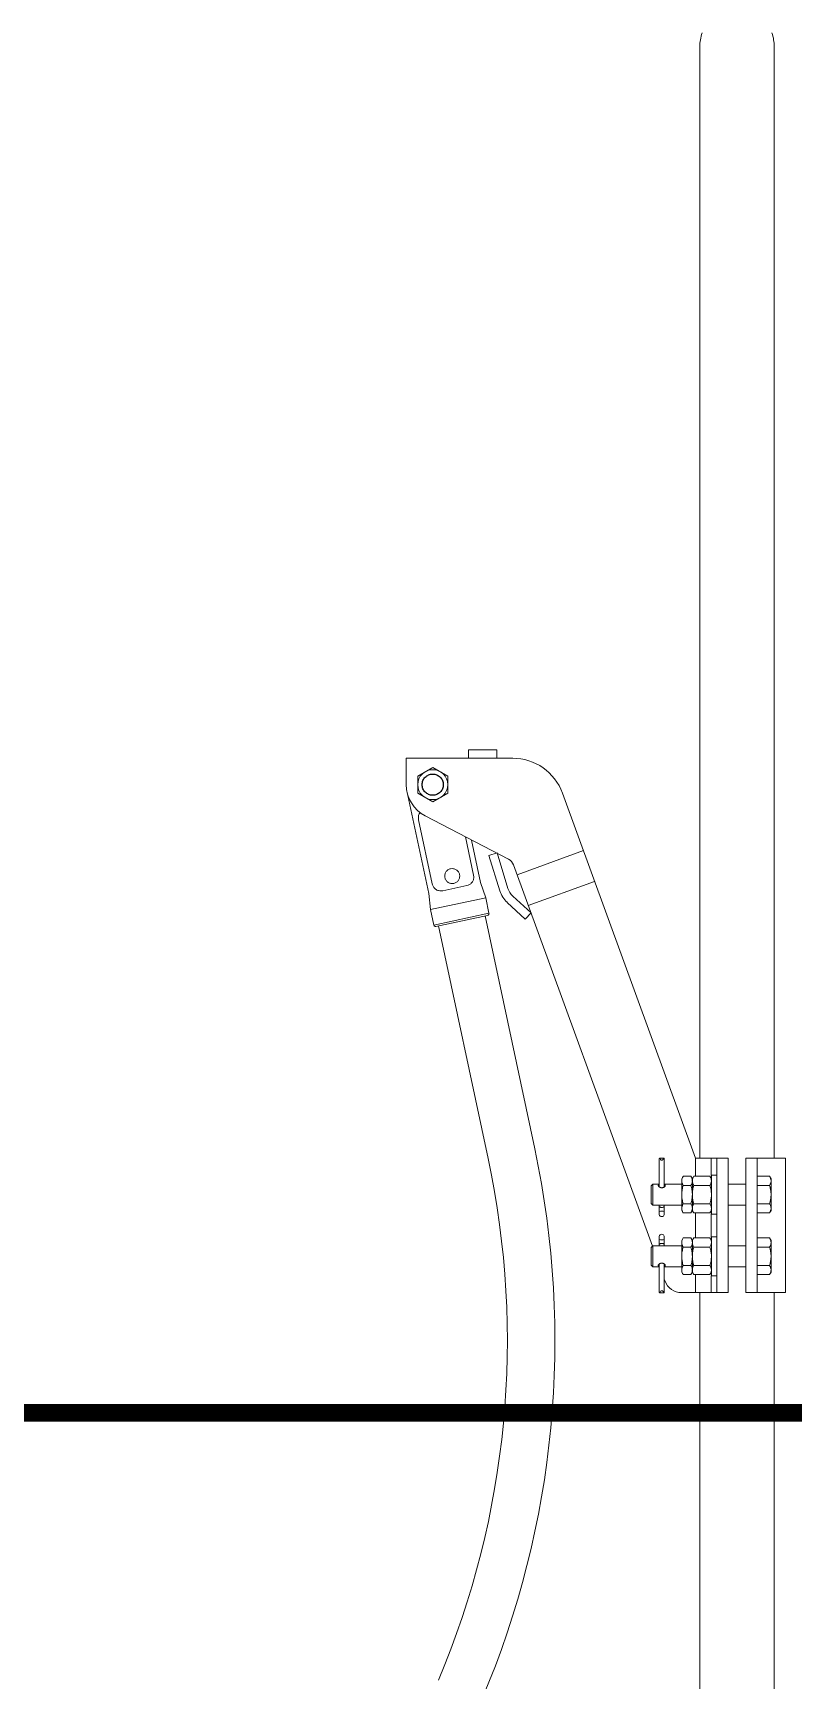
# Model space of a CAD drawing. Header units: millimetres. Extents: x -37020 to 35906, y -101 to 52234.
# Drawn here: x 3.057 to 3.488, y 326.979 to 327.913 of the extents above; entities that cross this region are included whole.
import ezdxf

# ---------------------------------------------------------------- set-up
doc = ezdxf.new("R2010")
doc.units = ezdxf.units.MM
doc.linetypes.add('HIDDEN', pattern=[9.525, 6.35, -3.175])
doc.linetypes.add('TRAZO_Y_PUNTO2', pattern=[12.7, 6.35, -3.175, 0, -3.175])
doc.layers.add('ME-RIELES', color=240, linetype='TRAZO_Y_PUNTO2')

# ---------------------------------------------------------------- blocks, each defined once
blk = doc.blocks.new('ménsula móvil IN G 2.8m')
at = {"color": 8, "linetype": 'Continuous', "lineweight": 15}
for p, q in [((1832.2, -522.55), (1756, -522.55)), ((1756, -535.38), (1756, -522.55)), ((1832.2, -535.38), (1832.2, -522.55)), ((1756, -528.9), (1125.6, -528.9)), ((1766.2, -531.5), (1767.6, -530.7)), ((1766.2, -538.65), (1766.2, -531.5)), ((1767.6, -530.7), (1768.8, -530.7)), ((1768.8, -530.7), (1776.6, -530.7)), ((1771.4, -538.65), (1771.4, -531.5)), ((1776.6, -530.7), (1784.39, -530.7)), ((1781.79, -538.65), (1781.79, -531.5)), ((1784.39, -530.7), (1785.6, -530.7)), ((1785.6, -530.7), (1786.99, -531.5)), ((1786.99, -538.65), (1786.99, -531.5)), ((1802.6, -530.7), (1801.2, -531.5)), ((1801.2, -538.65), (1801.2, -531.5)), ((1803.8, -530.7), (1802.6, -530.7)), ((1811.6, -530.7), (1803.8, -530.7)), ((1806.4, -538.65), (1806.4, -531.5)), ((1819.39, -530.7), (1811.6, -530.7)), ((1816.79, -538.65), (1816.79, -531.5)), ((1820.6, -530.7), (1819.39, -530.7)), ((1821.99, -531.5), (1820.6, -530.7)), ((1821.99, -538.65), (1821.99, -531.5)), ((2296.16, -528.9), (1832.2, -528.9)), ((1756, -538.65), (1756, -535.38)), ((1756, -538.65), (1756, -545)), ((1761, -538.65), (1756, -538.65)), ((1761, -538.65), (1827.2, -538.65)), ((1827.2, -538.65), (1832.2, -538.65)), ((1832.2, -538.65), (1832.2, -535.38)), ((1832.2, -538.65), (1832.2, -545)), ((1756, -545), (1761, -545)), ((1761, -545), (1827.2, -545)), ((1770.6, -555), (1770.6, -545)), ((1782.6, -545), (1782.6, -555)), ((1805.6, -545), (1805.6, -555)), ((1817.6, -555), (1817.6, -545)), ((1832.2, -545), (1827.2, -545)), ((1756, -555), (1756, -561.35)), ((1761, -555), (1756, -555)), ((1761, -555), (1827.2, -555)), ((1827.2, -555), (1832.2, -555)), ((1832.2, -555), (1832.2, -561.35)), ((1756, -561.35), (1761, -561.35)), ((1756, -564.62), (1756, -561.35)), ((1756, -573.61), (1756, -564.62)), ((1765.6, -564.62), (1756, -564.62)), ((1761, -561.35), (1827.2, -561.35)), ((1765.56, -564.52), (1765.56, -561.35)), ((1787.63, -564.52), (1765.56, -564.52)), ((1766.2, -565.33), (1767.6, -564.52)), ((1766.2, -574.52), (1766.2, -565.33)), ((1771.4, -574.52), (1771.4, -565.33)), ((1781.79, -574.52), (1781.79, -565.33)), ((1785.6, -564.52), (1786.99, -565.33)), ((1786.99, -574.52), (1786.99, -565.33)), ((1787.59, -564.62), (1800.6, -564.62)), ((1787.63, -561.35), (1787.63, -564.52)), ((1800.56, -561.35), (1822.63, -561.35)), ((1800.56, -561.35), (1800.56, -564.52)), ((1800.56, -564.52), (1822.63, -564.52)), ((1802.6, -564.52), (1801.2, -565.33)), ((1801.2, -574.52), (1801.2, -565.33)), ((1806.4, -574.52), (1806.4, -565.33)), ((1816.79, -574.52), (1816.79, -565.33)), ((1821.99, -565.33), (1820.6, -564.52)), ((1821.99, -574.52), (1821.99, -565.33)), ((1822.59, -564.62), (1832.2, -564.62)), ((1822.63, -564.52), (1822.63, -561.35)), ((1832.2, -561.35), (1827.2, -561.35)), ((1832.2, -564.62), (1832.2, -561.35)), ((1832.2, -573.61), (1832.2, -564.62)), ((1756, -571.1), (1125.6, -571.1)), ((1548.84, -649), (1755.97, -573.61)), ((1766.2, -573.61), (1755.97, -573.61)), ((1767.6, -575.32), (1766.2, -574.52)), ((1766.2, -576.13), (1767.6, -575.32)), ((1766.2, -576.13), (1766.2, -580.52)), ((1767.6, -575.32), (1768.8, -575.32)), ((1768.8, -575.32), (1776.6, -575.32)), ((1771.4, -576.13), (1771.4, -580.52)), ((1776.6, -575.32), (1784.39, -575.32)), ((1781.79, -576.13), (1781.79, -580.52)), ((1784.39, -575.32), (1785.6, -575.32)), ((1786.99, -574.52), (1785.6, -575.32)), ((1785.6, -575.32), (1786.99, -576.13)), ((1801.2, -573.61), (1786.99, -573.61)), ((1786.99, -576.13), (1786.99, -580.52)), ((1801.2, -574.52), (1802.6, -575.32)), ((1802.6, -575.32), (1801.2, -576.13)), ((1801.2, -576.13), (1801.2, -580.52)), ((1803.8, -575.32), (1802.6, -575.32)), ((1811.6, -575.32), (1803.8, -575.32)), ((1806.4, -576.13), (1806.4, -580.52)), ((1819.39, -575.32), (1811.6, -575.32)), ((1816.79, -576.13), (1816.79, -580.52)), ((1820.6, -575.32), (1819.39, -575.32)), ((1820.6, -575.32), (1821.99, -574.52)), ((1821.99, -576.13), (1820.6, -575.32)), ((1832.2, -573.61), (1821.99, -573.61)), ((1821.99, -576.13), (1821.99, -580.52)), ((2296.16, -571.1), (1832.2, -571.1)), ((1832.2, -581.43), (1832.2, -573.61)), ((1767.6, -581.32), (1766.2, -580.52)), ((1768.8, -581.32), (1767.6, -581.32)), ((1768.8, -581.32), (1776.6, -581.32)), ((1770.6, -591.22), (1770.6, -581.32)), ((1784.39, -581.32), (1776.6, -581.32)), ((1782.6, -581.32), (1782.6, -597.69)), ((1785.6, -581.32), (1784.39, -581.32)), ((1786.99, -580.52), (1785.6, -581.32)), ((1801.2, -580.52), (1802.6, -581.32)), ((1802.6, -581.32), (1803.8, -581.32)), ((1803.8, -581.32), (1811.6, -581.32)), ((1805.6, -581.32), (1805.6, -597.69)), ((1819.39, -581.32), (1811.6, -581.32)), ((1817.6, -591.22), (1817.6, -581.32)), ((1819.39, -581.32), (1820.6, -581.32)), ((1820.6, -581.32), (1821.99, -580.52)), ((1755.92, -593.82), (1755.92, -591.48)), ((1772.24, -591.23), (1756.23, -591.23)), ((1772.24, -594.07), (1756.23, -594.07)), ((1756.25, -591.22), (1772.24, -591.22)), ((1772.24, -594.08), (1756.25, -594.08)), ((1770.6, -597.69), (1770.6, -594.08)), ((1782.6, -597.69), (1770.6, -597.69)), ((1771.56, -598.65), (1770.6, -597.69)), ((1782.6, -597.69), (1781.63, -598.65)), ((1782.6, -591.22), (1783.31, -591.22)), ((1783.33, -591.23), (1782.6, -591.23)), ((1783.33, -594.07), (1782.6, -594.07)), ((1783.31, -594.08), (1782.6, -594.08)), ((1783.33, -591.23), (1783.31, -591.22)), ((1783.31, -591.22), (1786.14, -591.22)), ((1783.31, -594.08), (1783.33, -594.07)), ((1786.14, -594.08), (1783.31, -594.08)), ((1783.48, -591.32), (1783.33, -591.23)), ((1786.14, -591.23), (1783.33, -591.23)), ((1783.33, -594.07), (1783.48, -593.98)), ((1786.14, -594.07), (1783.33, -594.07)), ((1783.62, -591.47), (1783.48, -591.32)), ((1783.48, -593.98), (1783.62, -593.83)), ((1783.73, -591.67), (1783.62, -591.47)), ((1783.62, -593.83), (1783.73, -593.63)), ((1783.82, -591.92), (1783.73, -591.67)), ((1783.73, -593.63), (1783.82, -593.38)), ((1783.89, -592.2), (1783.82, -591.92)), ((1783.82, -593.38), (1783.89, -593.1)), ((1783.92, -592.5), (1783.89, -592.2)), ((1783.89, -593.1), (1783.92, -592.8)), ((1783.92, -592.8), (1783.92, -592.5)), ((1786.14, -591.23), (1786.14, -591.22)), ((1786.14, -591.22), (1787.89, -591.22)), ((1787.93, -591.23), (1786.14, -591.23)), ((1786.14, -594.08), (1786.14, -594.07)), ((1787.93, -594.07), (1786.14, -594.07)), ((1787.89, -594.08), (1786.14, -594.08)), ((1800.26, -591.23), (1802.06, -591.23)), ((1800.26, -594.07), (1802.06, -594.07)), ((1802.05, -591.22), (1800.3, -591.22)), ((1800.3, -594.08), (1802.05, -594.08)), ((1802.06, -591.23), (1802.05, -591.22)), ((1804.88, -591.22), (1802.05, -591.22)), ((1802.05, -594.08), (1802.06, -594.07)), ((1802.05, -594.08), (1804.88, -594.08)), ((1802.06, -591.23), (1804.86, -591.23)), ((1802.06, -594.07), (1804.86, -594.07)), ((1804.27, -592.5), (1804.31, -592.2)), ((1804.27, -592.8), (1804.27, -592.5)), ((1804.31, -593.1), (1804.27, -592.8)), ((1804.31, -592.2), (1804.37, -591.92)), ((1804.37, -593.38), (1804.31, -593.1)), ((1804.37, -591.92), (1804.46, -591.67)), ((1804.46, -593.63), (1804.37, -593.38)), ((1804.46, -591.67), (1804.58, -591.47)), ((1804.58, -593.83), (1804.46, -593.63)), ((1804.58, -591.47), (1804.71, -591.32)), ((1804.71, -593.98), (1804.58, -593.83)), ((1804.71, -591.32), (1804.86, -591.23)), ((1804.86, -594.07), (1804.71, -593.98)), ((1804.86, -591.23), (1804.88, -591.22)), ((1804.86, -591.23), (1805.6, -591.23)), ((1804.88, -594.08), (1804.86, -594.07)), ((1804.86, -594.07), (1805.6, -594.07)), ((1805.6, -591.22), (1804.88, -591.22)), ((1804.88, -594.08), (1805.6, -594.08)), ((1805.6, -597.69), (1817.6, -597.69)), ((1805.6, -597.69), (1806.56, -598.65)), ((1831.94, -591.22), (1815.95, -591.22)), ((1815.95, -591.23), (1831.96, -591.23)), ((1815.95, -594.07), (1831.96, -594.07)), ((1815.95, -594.08), (1831.94, -594.08)), ((1816.63, -598.65), (1817.6, -597.69)), ((1817.6, -597.69), (1817.6, -594.08)), ((1824.53, -591.22), (1825.62, -590.83)), ((1832.28, -593.82), (1832.28, -591.48)), ((1589.56, -676.75), (1805.91, -598)), ((1781.63, -598.65), (1771.56, -598.65)), ((1806.56, -598.65), (1816.63, -598.65)), ((1599.01, -630.74), (1612.69, -668.33)), ((1581.48, -637.12), (1595.16, -674.71)), ((1607.32, -677.11), (1616.86, -666.81)), ((1610.85, -680.3), (1620.35, -670.04)), ((1620.35, -670.04), (1616.86, -666.81)), ((1750.57, -664.69), (1618.54, -692.87)), ((1529.09, -677.2), (1529.1, -737.53)), ((1561.84, -726.74), (1586.29, -679.62)), ((1602.94, -679.87), (1582.83, -686.09)), ((1524.33, -686.18), (1524.33, -702.18)), ((1529.09, -686.18), (1524.33, -686.18)), ((1582.83, -686.09), (1584.24, -690.64)), ((1584.24, -690.64), (1604.28, -684.44)), ((1617.04, -690.63), (1608.23, -692.51)), ((1617.04, -690.63), (1623.72, -721.92)), ((1624.17, -719.27), (1756.2, -691.1)), ((1595.43, -699.33), (1573.72, -703.96)), ((1575.6, -700.49), (1599.64, -695.36)), ((1608.24, -692.51), (1599.64, -695.36)), ((1614.91, -723.8), (1608.23, -692.51)), ((1624.49, -720.74), (1618.23, -691.4)), ((1529.09, -702.18), (1524.33, -702.18)), ((1601.16, -702.47), (1601.31, -703.19)), ((1601.31, -703.19), (1604.24, -716.88)), ((1604.24, -716.88), (1604.39, -717.59)), ((1550.28, -736.57), (1605.91, -724.7)), ((1563.96, -730.59), (1600.44, -722.8)), ((1605.91, -724.7), (1614.92, -723.8)), ((1614.91, -723.8), (1623.72, -721.92)), ((1544.09, -737.53), (1529.1, -737.53))]:
    blk.add_line(p, q, dxfattribs=at)
at = {"color": 8, "linetype": 'Continuous', "lineweight": 15, "flags": 128}
for points in [[(1599.64, -695.36), (1599.64, -695.36)], [(1605.91, -724.7), (1605.91, -724.7)]]:
    blk.add_lwpolyline(points, dxfattribs=at)
at = {"color": 8, "linetype": 'Continuous', "lineweight": 15}
blk.add_lwpolyline([(1549, -714.03), (1539.19, -714.03), (1534.28, -722.53), (1539.19, -731.03), (1549, -731.03), (1553.91, -722.53)], close=True, dxfattribs=at)
blk.add_circle((1544.1, -722.53), 8.5, dxfattribs=at)
at = {"color": 8, "linetype": 'HIDDEN'}
blk.add_circle((1544.1, -722.53), 6, dxfattribs=at)
at = {"color": 8, "linetype": 'Continuous', "lineweight": 15}
for centre, radius, start, end in [((1125.6, -553.9), 25, 90, 108.30985), ((1125.6, -546.1), 25, 251.69015, 270), ((1822.2, -581.43), 10, 290.00013, 0), ((1790.95, -592.65), 5.02, 163.53574, 196.46426), ((1787.89, -591.45), 0.23, 79.03765, 90), ((1787.89, -593.85), 0.23, 270, 280.96235), ((1787.66, -592.65), 1.45, 280.96235, 79.03765), ((1800.54, -592.65), 1.45, 100.96235, 259.03765), ((1800.3, -591.45), 0.23, 90, 100.96235), ((1800.3, -593.85), 0.23, 259.03765, 270), ((1797.24, -592.65), 5.02, 343.53574, 16.46426), ((1559.1, -677.19), 30, 110, 180), ((1859.3, -1174.2), 520.98, 67.0463, 102.0463), ((1591.61, -682.38), 6, 110.00013, 152.58188), ((1599.98, -670.32), 10, 287.19108, 317.19108), ((1599.85, -670.11), 15, 287.19108, 316.94544), ((1599.85, -670.11), 15, 316.94544, 317.19108), ((1859.3, -1174.2), 493.98, 67.0463, 102.0463), ((1617.25, -691.61), 1, 12.0463, 102.0463), ((1544.09, -717.53), 20, 270, 332.58188), ((1623.51, -720.95), 1, 282.0463, 12.0463)]:
    blk.add_arc(centre, radius, start, end, dxfattribs=at)
at = {"color": 8, "linetype": 'Continuous', "lineweight": 15, "extrusion": (0, 0, -1)}
for centre, major_axis, ratio, start_param, end_param in [((1756.38, -592.65), (0, 1.45), 0.534873, -0.637368, -0.191329), ((1754.19, -592.65), (2.89, 0), 0.501149, -0.933429, 0.933429), ((1756.38, -592.65), (0, 1.45), 0.534873, 3.332922, 3.77896), ((1756.25, -591.45), (0, 0.23), 0.534873, -0.191329, 0), ((1756.25, -593.85), (0, 0.23), 0.534873, 3.141593, 3.332922)]:
    blk.add_ellipse(centre, major_axis=major_axis, ratio=ratio, start_param=start_param, end_param=end_param, dxfattribs=at)
at = {"color": 8, "linetype": 'Continuous', "lineweight": 15}
for centre, major_axis, ratio, start_param, end_param in [((1834, -592.65), (-2.89, 0), 0.501149, 5.349757, 7.216614), ((1831.94, -591.45), (0, 0.23), 0.534873, 6.091856, 6.283185), ((1831.94, -593.85), (0, 0.23), 0.534873, 3.141593, 3.332922), ((1831.82, -592.65), (0, 1.45), 0.534873, 5.645818, 6.091856), ((1831.82, -592.65), (0, 1.45), 0.534873, 3.332922, 3.77896)]:
    blk.add_ellipse(centre, major_axis=major_axis, ratio=ratio, start_param=start_param, end_param=end_param, dxfattribs=at)
for points, knots in [([(1768.8, -530.7), (1768.74, -530.7), (1768.48, -530.7), (1768.01, -530.77), (1767.4, -530.93), (1766.8, -531.18), (1766.4, -531.39), (1766.2, -531.5)], [0, 0, 0, 0, 0.070056, 0.300425, 0.53083, 0.765392, 1, 1, 1, 1]), ([(1771.4, -531.5), (1771.19, -531.39), (1770.77, -531.16), (1770.12, -530.91), (1769.47, -530.73), (1769.02, -530.71), (1768.8, -530.7)], [0, 0, 0, 0, 0.2477112, 0.4953655, 0.7477053, 1, 1, 1, 1]), ([(1776.6, -530.7), (1776.25, -530.71), (1775.54, -530.72), (1774.49, -530.83), (1773.44, -531), (1772.41, -531.22), (1771.73, -531.41), (1771.4, -531.5)], [0, 0, 0, 0, 0.199457, 0.398929, 0.601454, 0.804007, 1, 1, 1, 1]), ([(1781.79, -531.5), (1781.13, -531.33), (1780.14, -531.06), (1778.79, -530.84), (1777.72, -530.72), (1776.98, -530.71), (1776.6, -530.7)], [0, 0, 0, 0, 0.387945, 0.583937, 0.779906, 1, 1, 1, 1]), ([(1784.39, -530.7), (1784.33, -530.7), (1784.06, -530.7), (1783.6, -530.77), (1782.99, -530.93), (1782.39, -531.18), (1781.99, -531.39), (1781.79, -531.5)], [0, 0, 0, 0, 0.070056, 0.300425, 0.53083, 0.765392, 1, 1, 1, 1]), ([(1786.99, -531.5), (1786.78, -531.39), (1786.36, -531.16), (1785.71, -530.91), (1785.06, -530.73), (1784.61, -530.71), (1784.39, -530.7)], [0, 0, 0, 0, 0.247711, 0.495365, 0.747705, 1, 1, 1, 1]), ([(1801.2, -531.5), (1801.41, -531.39), (1801.83, -531.16), (1802.48, -530.91), (1803.14, -530.73), (1803.58, -530.71), (1803.8, -530.7)], [0, 0, 0, 0, 0.247711, 0.495365, 0.747705, 1, 1, 1, 1]), ([(1803.8, -530.7), (1803.86, -530.7), (1804.13, -530.7), (1804.59, -530.77), (1805.2, -530.93), (1805.8, -531.18), (1806.2, -531.39), (1806.4, -531.5)], [0, 0, 0, 0, 0.070056, 0.300425, 0.53083, 0.765392, 1, 1, 1, 1]), ([(1806.4, -531.5), (1807.06, -531.33), (1808.05, -531.06), (1809.41, -530.84), (1810.48, -530.72), (1811.21, -530.71), (1811.6, -530.7)], [0, 0, 0, 0, 0.387945, 0.583937, 0.779906, 1, 1, 1, 1]), ([(1811.6, -530.7), (1811.95, -530.71), (1812.65, -530.72), (1813.7, -530.83), (1814.75, -531), (1815.78, -531.22), (1816.46, -531.41), (1816.79, -531.5)], [0, 0, 0, 0, 0.199457, 0.398929, 0.601454, 0.804007, 1, 1, 1, 1]), ([(1816.79, -531.5), (1817, -531.39), (1817.42, -531.16), (1818.07, -530.91), (1818.72, -530.73), (1819.17, -530.71), (1819.39, -530.7)], [0, 0, 0, 0, 0.2477112, 0.4953655, 0.7477053, 1, 1, 1, 1]), ([(1819.39, -530.7), (1819.45, -530.7), (1819.72, -530.7), (1820.18, -530.77), (1820.79, -530.93), (1821.39, -531.18), (1821.79, -531.39), (1821.99, -531.5)], [0, 0, 0, 0, 0.070056, 0.300425, 0.53083, 0.765392, 1, 1, 1, 1]), ([(1766.2, -565.33), (1766.41, -565.21), (1766.83, -564.98), (1767.48, -564.73), (1768.14, -564.56), (1768.58, -564.54), (1768.8, -564.52)], [0, 0, 0, 0, 0.247269, 0.495363, 0.746874, 1, 1, 1, 1]), ([(1768.8, -564.52), (1768.86, -564.53), (1769.19, -564.53), (1769.66, -564.6), (1770.19, -564.76), (1770.73, -564.97), (1771.13, -565.18), (1771.4, -565.33)], [0, 0, 0, 0, 0.070059, 0.376588, 0.530821, 0.683101, 1, 1, 1, 1]), ([(1771.4, -565.33), (1771.82, -565.21), (1772.66, -564.98), (1773.95, -564.73), (1775.26, -564.56), (1776.15, -564.54), (1776.6, -564.52)], [0, 0, 0, 0, 0.247269, 0.495363, 0.746874, 1, 1, 1, 1]), ([(1776.6, -564.52), (1776.72, -564.53), (1777.25, -564.53), (1778.18, -564.59), (1779.39, -564.76), (1780.6, -565), (1781.39, -565.22), (1781.79, -565.33)], [0, 0, 0, 0, 0.070056, 0.299813, 0.530831, 0.765026, 1, 1, 1, 1]), ([(1781.79, -565.33), (1782.01, -565.21), (1782.54, -564.92), (1783.25, -564.67), (1783.9, -564.54), (1784.23, -564.53), (1784.39, -564.52)], [0, 0, 0, 0, 0.257198, 0.62627, 0.81314, 1, 1, 1, 1]), ([(1784.39, -564.52), (1784.63, -564.54), (1785.18, -564.57), (1786.05, -564.83), (1786.68, -565.16), (1786.99, -565.33)], [0, 0, 0, 0, 0.268407, 0.632373, 1, 1, 1, 1]), ([(1803.8, -564.52), (1803.57, -564.54), (1803.01, -564.57), (1802.14, -564.83), (1801.52, -565.16), (1801.2, -565.33)], [0, 0, 0, 0, 0.268407, 0.632373, 1, 1, 1, 1]), ([(1806.4, -565.33), (1806.18, -565.21), (1805.65, -564.92), (1804.95, -564.67), (1804.29, -564.54), (1803.97, -564.53), (1803.8, -564.52)], [0, 0, 0, 0, 0.257198, 0.62627, 0.81314, 1, 1, 1, 1]), ([(1811.6, -564.52), (1811.47, -564.53), (1810.95, -564.53), (1810.01, -564.59), (1808.8, -564.76), (1807.59, -565), (1806.8, -565.22), (1806.4, -565.33)], [0, 0, 0, 0, 0.070056, 0.299813, 0.530831, 0.765026, 1, 1, 1, 1]), ([(1816.79, -565.33), (1816.37, -565.21), (1815.53, -564.98), (1814.24, -564.73), (1812.93, -564.56), (1812.04, -564.54), (1811.6, -564.52)], [0, 0, 0, 0, 0.247269, 0.495363, 0.746874, 1, 1, 1, 1]), ([(1819.39, -564.52), (1819.33, -564.53), (1819, -564.53), (1818.53, -564.6), (1818, -564.76), (1817.46, -564.97), (1817.06, -565.18), (1816.79, -565.33)], [0, 0, 0, 0, 0.070059, 0.376588, 0.530821, 0.683101, 1, 1, 1, 1]), ([(1821.99, -565.33), (1821.78, -565.21), (1821.36, -564.98), (1820.71, -564.73), (1820.06, -564.56), (1819.61, -564.54), (1819.39, -564.52)], [0, 0, 0, 0, 0.247269, 0.495363, 0.746874, 1, 1, 1, 1]), ([(1766.2, -574.52), (1766.41, -574.64), (1766.83, -574.87), (1767.48, -575.12), (1768.14, -575.29), (1768.58, -575.31), (1768.8, -575.32)], [0, 0, 0, 0, 0.247269, 0.495363, 0.746874, 1, 1, 1, 1]), ([(1766.2, -576.13), (1766.42, -576.01), (1766.95, -575.72), (1767.66, -575.47), (1768.31, -575.34), (1768.64, -575.33), (1768.8, -575.32)], [0, 0, 0, 0, 0.257198, 0.62627, 0.81314, 1, 1, 1, 1]), ([(1768.8, -575.32), (1768.86, -575.32), (1769.13, -575.32), (1769.59, -575.26), (1770.2, -575.09), (1770.8, -574.85), (1771.2, -574.63), (1771.4, -574.52)], [0, 0, 0, 0, 0.070056, 0.299813, 0.530831, 0.765026, 1, 1, 1, 1]), ([(1768.8, -575.32), (1769.04, -575.34), (1769.59, -575.37), (1770.47, -575.63), (1771.09, -575.96), (1771.4, -576.13)], [0, 0, 0, 0, 0.268407, 0.632373, 1, 1, 1, 1]), ([(1771.4, -574.52), (1771.82, -574.64), (1772.66, -574.87), (1773.95, -575.12), (1775.26, -575.29), (1776.15, -575.31), (1776.6, -575.32)], [0, 0, 0, 0, 0.247269, 0.495363, 0.746874, 1, 1, 1, 1]), ([(1776.6, -575.32), (1776.47, -575.33), (1775.95, -575.33), (1775.01, -575.39), (1773.8, -575.56), (1772.59, -575.8), (1771.8, -576.02), (1771.4, -576.13)], [0, 0, 0, 0, 0.0700556, 0.2998126, 0.5308313, 0.7650256, 1, 1, 1, 1]), ([(1776.6, -575.32), (1776.72, -575.32), (1777.25, -575.32), (1778.18, -575.26), (1779.39, -575.09), (1780.6, -574.85), (1781.39, -574.63), (1781.79, -574.52)], [0, 0, 0, 0, 0.070056, 0.299813, 0.530831, 0.765026, 1, 1, 1, 1]), ([(1781.79, -576.13), (1781.37, -576.01), (1780.53, -575.78), (1779.24, -575.53), (1777.93, -575.36), (1777.04, -575.34), (1776.6, -575.32)], [0, 0, 0, 0, 0.247711, 0.495365, 0.747705, 1, 1, 1, 1]), ([(1781.79, -574.52), (1782.01, -574.64), (1782.54, -574.93), (1783.25, -575.18), (1783.9, -575.31), (1784.23, -575.32), (1784.39, -575.32)], [0, 0, 0, 0, 0.257198, 0.62627, 0.81314, 1, 1, 1, 1]), ([(1784.39, -575.32), (1784.33, -575.33), (1784.06, -575.33), (1783.6, -575.39), (1782.99, -575.56), (1782.39, -575.8), (1781.99, -576.02), (1781.79, -576.13)], [0, 0, 0, 0, 0.070056, 0.300425, 0.53083, 0.765392, 1, 1, 1, 1]), ([(1784.39, -575.32), (1784.63, -575.31), (1785.18, -575.28), (1786.05, -575.02), (1786.68, -574.69), (1786.99, -574.52)], [0, 0, 0, 0, 0.268407, 0.632373, 1, 1, 1, 1]), ([(1786.99, -576.13), (1786.78, -576.01), (1786.36, -575.78), (1785.71, -575.53), (1785.06, -575.36), (1784.61, -575.34), (1784.39, -575.32)], [0, 0, 0, 0, 0.247269, 0.495363, 0.746874, 1, 1, 1, 1]), ([(1803.8, -575.32), (1803.57, -575.31), (1803.01, -575.28), (1802.14, -575.02), (1801.52, -574.69), (1801.2, -574.52)], [0, 0, 0, 0, 0.268407, 0.632373, 1, 1, 1, 1]), ([(1801.2, -576.13), (1801.41, -576.01), (1801.83, -575.78), (1802.48, -575.53), (1803.14, -575.36), (1803.58, -575.34), (1803.8, -575.32)], [0, 0, 0, 0, 0.247269, 0.495363, 0.746874, 1, 1, 1, 1]), ([(1806.4, -574.52), (1806.18, -574.64), (1805.65, -574.93), (1804.95, -575.18), (1804.29, -575.31), (1803.97, -575.32), (1803.8, -575.32)], [0, 0, 0, 0, 0.257198, 0.62627, 0.81314, 1, 1, 1, 1]), ([(1803.8, -575.32), (1803.86, -575.33), (1804.13, -575.33), (1804.59, -575.39), (1805.2, -575.56), (1805.8, -575.8), (1806.2, -576.02), (1806.4, -576.13)], [0, 0, 0, 0, 0.070056, 0.300425, 0.53083, 0.765392, 1, 1, 1, 1]), ([(1811.6, -575.32), (1811.47, -575.32), (1810.95, -575.32), (1810.01, -575.26), (1808.8, -575.09), (1807.59, -574.85), (1806.8, -574.63), (1806.4, -574.52)], [0, 0, 0, 0, 0.070056, 0.299813, 0.530831, 0.765026, 1, 1, 1, 1]), ([(1806.4, -576.13), (1806.82, -576.01), (1807.66, -575.78), (1808.95, -575.53), (1810.27, -575.36), (1811.15, -575.34), (1811.6, -575.32)], [0, 0, 0, 0, 0.247711, 0.495365, 0.747705, 1, 1, 1, 1]), ([(1816.79, -574.52), (1816.37, -574.64), (1815.53, -574.87), (1814.24, -575.12), (1812.93, -575.29), (1812.04, -575.31), (1811.6, -575.32)], [0, 0, 0, 0, 0.247269, 0.495363, 0.746874, 1, 1, 1, 1]), ([(1811.6, -575.32), (1811.72, -575.33), (1812.25, -575.33), (1813.18, -575.39), (1814.39, -575.56), (1815.6, -575.8), (1816.39, -576.02), (1816.79, -576.13)], [0, 0, 0, 0, 0.0700556, 0.2998126, 0.5308313, 0.7650256, 1, 1, 1, 1]), ([(1819.39, -575.32), (1819.33, -575.32), (1819.07, -575.32), (1818.6, -575.26), (1817.99, -575.09), (1817.39, -574.85), (1816.99, -574.63), (1816.79, -574.52)], [0, 0, 0, 0, 0.070056, 0.299813, 0.530831, 0.765026, 1, 1, 1, 1]), ([(1819.39, -575.32), (1819.15, -575.34), (1818.6, -575.37), (1817.73, -575.63), (1817.1, -575.96), (1816.79, -576.13)], [0, 0, 0, 0, 0.268407, 0.632373, 1, 1, 1, 1]), ([(1821.99, -574.52), (1821.78, -574.64), (1821.36, -574.87), (1820.71, -575.12), (1820.06, -575.29), (1819.61, -575.31), (1819.39, -575.32)], [0, 0, 0, 0, 0.247269, 0.495363, 0.746874, 1, 1, 1, 1]), ([(1821.99, -576.13), (1821.77, -576.01), (1821.24, -575.72), (1820.53, -575.47), (1819.88, -575.34), (1819.55, -575.33), (1819.39, -575.32)], [0, 0, 0, 0, 0.257198, 0.62627, 0.81314, 1, 1, 1, 1]), ([(1766.2, -580.52), (1766.31, -580.58), (1766.53, -580.7), (1767.07, -580.97), (1767.66, -581.18), (1768.31, -581.31), (1768.64, -581.32), (1768.8, -581.32)], [0, 0, 0, 0, 0.12856, 0.257217, 0.62628, 0.813145, 1, 1, 1, 1]), ([(1768.8, -581.32), (1769.04, -581.31), (1769.59, -581.28), (1770.47, -581.02), (1771.09, -580.69), (1771.4, -580.52)], [0, 0, 0, 0, 0.268407, 0.632373, 1, 1, 1, 1]), ([(1776.6, -581.32), (1776.47, -581.32), (1775.95, -581.32), (1775.01, -581.26), (1773.8, -581.09), (1772.59, -580.85), (1771.8, -580.63), (1771.4, -580.52)], [0, 0, 0, 0, 0.0700556, 0.2998126, 0.5308313, 0.7650256, 1, 1, 1, 1]), ([(1781.79, -580.52), (1781.37, -580.64), (1780.53, -580.87), (1779.24, -581.12), (1777.93, -581.29), (1777.04, -581.31), (1776.6, -581.32)], [0, 0, 0, 0, 0.247269, 0.495363, 0.746874, 1, 1, 1, 1]), ([(1784.39, -581.32), (1784.33, -581.32), (1784.07, -581.32), (1783.6, -581.26), (1782.99, -581.09), (1782.39, -580.85), (1781.99, -580.63), (1781.79, -580.52)], [0, 0, 0, 0, 0.070056, 0.299813, 0.530831, 0.765026, 1, 1, 1, 1]), ([(1786.99, -580.52), (1786.78, -580.64), (1786.36, -580.87), (1785.71, -581.12), (1785.06, -581.29), (1784.61, -581.31), (1784.39, -581.32)], [0, 0, 0, 0, 0.247269, 0.495363, 0.746874, 1, 1, 1, 1]), ([(1801.2, -580.52), (1801.41, -580.64), (1801.83, -580.87), (1802.48, -581.12), (1803.14, -581.29), (1803.58, -581.31), (1803.8, -581.32)], [0, 0, 0, 0, 0.247269, 0.495363, 0.746874, 1, 1, 1, 1]), ([(1803.8, -581.32), (1803.86, -581.32), (1804.13, -581.32), (1804.59, -581.26), (1805.2, -581.09), (1805.8, -580.85), (1806.2, -580.63), (1806.4, -580.52)], [0, 0, 0, 0, 0.070056, 0.299813, 0.530831, 0.765026, 1, 1, 1, 1]), ([(1806.4, -580.52), (1806.82, -580.64), (1807.66, -580.87), (1808.95, -581.12), (1810.26, -581.29), (1811.15, -581.31), (1811.6, -581.32)], [0, 0, 0, 0, 0.247269, 0.495363, 0.746874, 1, 1, 1, 1]), ([(1811.6, -581.32), (1811.72, -581.32), (1812.25, -581.32), (1813.18, -581.26), (1814.39, -581.09), (1815.6, -580.85), (1816.39, -580.63), (1816.79, -580.52)], [0, 0, 0, 0, 0.0700556, 0.2998126, 0.5308313, 0.7650256, 1, 1, 1, 1]), ([(1819.39, -581.32), (1819.15, -581.31), (1818.6, -581.28), (1817.73, -581.02), (1817.1, -580.69), (1816.79, -580.52)], [0, 0, 0, 0, 0.268407, 0.632373, 1, 1, 1, 1]), ([(1821.99, -580.52), (1821.88, -580.58), (1821.66, -580.7), (1821.13, -580.97), (1820.53, -581.18), (1819.88, -581.31), (1819.55, -581.32), (1819.39, -581.32)], [0, 0, 0, 0, 0.12856, 0.257217, 0.62628, 0.813145, 1, 1, 1, 1]), ([(1770.84, -594.08), (1770.85, -594.09), (1770.87, -594.18), (1770.93, -594.32), (1771.04, -594.49), (1771.17, -594.6), (1771.32, -594.65), (1771.49, -594.65), (1771.66, -594.6), (1771.84, -594.49), (1772.03, -594.34), (1772.2, -594.14), (1772.37, -593.9), (1772.51, -593.62), (1772.62, -593.3), (1772.68, -592.98), (1772.7, -592.64), (1772.68, -592.31), (1772.62, -592), (1772.52, -591.71), (1772.39, -591.43), (1772.23, -591.19), (1772.05, -590.98), (1771.85, -590.81), (1771.66, -590.7), (1771.48, -590.65), (1771.31, -590.65), (1771.17, -590.7), (1771.04, -590.81), (1770.94, -590.96), (1770.88, -591.1), (1770.85, -591.2), (1770.85, -591.22)], [0, 0, 0, 0, 0.003682, 0.039936, 0.076077, 0.113337, 0.148204, 0.184166, 0.217713, 0.25221, 0.286234, 0.321161, 0.356766, 0.393373, 0.429418, 0.466605, 0.501023, 0.536512, 0.56981, 0.604018, 0.638396, 0.673681, 0.709667, 0.746706, 0.782399, 0.81923, 0.85327, 0.888331, 0.92188, 0.956338, 0.991139, 1, 1, 1, 1]), ([(1817.35, -594.08), (1817.35, -594.09), (1817.32, -594.18), (1817.26, -594.32), (1817.15, -594.49), (1817.02, -594.6), (1816.87, -594.65), (1816.71, -594.65), (1816.53, -594.6), (1816.35, -594.49), (1816.17, -594.34), (1815.99, -594.14), (1815.83, -593.9), (1815.68, -593.62), (1815.58, -593.3), (1815.51, -592.98), (1815.49, -592.64), (1815.51, -592.31), (1815.58, -592), (1815.67, -591.71), (1815.81, -591.43), (1815.97, -591.19), (1816.15, -590.98), (1816.34, -590.81), (1816.53, -590.7), (1816.71, -590.65), (1816.88, -590.65), (1817.02, -590.7), (1817.15, -590.81), (1817.25, -590.96), (1817.32, -591.1), (1817.34, -591.2), (1817.35, -591.22)], [0, 0, 0, 0, 0.003682, 0.039936, 0.076077, 0.113337, 0.148204, 0.184166, 0.217713, 0.25221, 0.286234, 0.321161, 0.356766, 0.393373, 0.429418, 0.466605, 0.501023, 0.536512, 0.56981, 0.604018, 0.638396, 0.673681, 0.709667, 0.746706, 0.782399, 0.81923, 0.85327, 0.888331, 0.92188, 0.956338, 0.991139, 1, 1, 1, 1]), ([(1601.16, -702.47), (1600.91, -701.95), (1600.38, -700.88), (1598.93, -699.75), (1597.19, -699.14), (1596.01, -699.27), (1595.43, -699.33)], [0, 0, 0, 0, 0.241903, 0.5, 0.758093, 1, 1, 1, 1]), ([(1600.09, -710.61), (1599.91, -710.08), (1599.55, -709.01), (1598.3, -707.84), (1596.72, -707.21), (1595.02, -707.23), (1593.46, -707.9), (1592.28, -709.12), (1591.61, -710.71), (1591.72, -711.82), (1591.78, -712.38)], [0, 0, 0, 0, 0.125001, 0.25, 0.375, 0.500001, 0.625, 0.750001, 0.875002, 1, 1, 1, 1]), ([(1591.78, -712.38), (1591.95, -712.91), (1592.31, -713.97), (1593.57, -715.15), (1595.14, -715.78), (1596.84, -715.76), (1598.41, -715.09), (1599.58, -713.87), (1600.25, -712.28), (1600.14, -711.16), (1600.09, -710.61)], [0, 0, 0, 0, 0.125, 0.249999, 0.375001, 0.500001, 0.625002, 0.750001, 0.874997, 1, 1, 1, 1]), ([(1600.44, -722.8), (1600.99, -722.63), (1602.13, -722.26), (1603.46, -720.99), (1604.32, -719.36), (1604.37, -718.17), (1604.39, -717.59)], [0, 0, 0, 0, 0.241907, 0.499997, 0.758092, 1, 1, 1, 1]), ([(1559.95, -729.74), (1560.03, -729.8), (1560.39, -730.07), (1561.1, -730.41), (1562.36, -730.78), (1563.33, -730.68), (1563.96, -730.61)], [0.1127305, 0.1127305, 0.1127305, 0.1127305, 0.1767917, 0.3935293, 0.6057593, 1, 1, 1, 1])]:
    blk.add_open_spline(points, degree=3, knots=knots, dxfattribs=at)

msp = doc.modelspace()

# ---------------------------------------------------------------- linework, layer by layer
at = {"layer": 'ME-RIELES', "color": 8, "ltscale": 0.1, "const_width": 0.01, "elevation": 0.22914}
msp.add_lwpolyline([(-342.36275, 327.1461), (58.43097, 327.1276)], dxfattribs=at)

# ---------------------------------------------------------------- block references
at = {"xscale": 0.001, "yscale": 0.001, "zscale": 0.001, "rotation": 270}
msp.add_blockref('ménsula móvil IN G 2.8m', (4.00665, 329.03046), dxfattribs=at)

doc.saveas('drawing.dxf')
